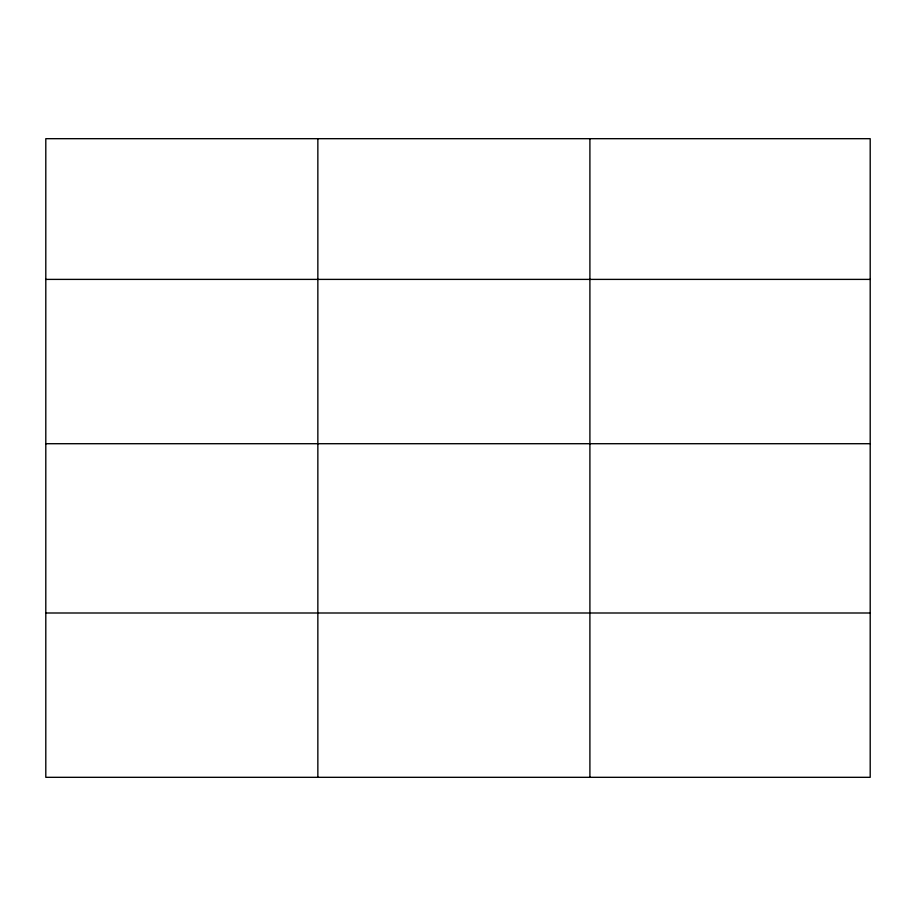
<?xml version="1.0" encoding="UTF-8"?>
<svg xmlns="http://www.w3.org/2000/svg" width="916" height="916" viewBox="0 0 916 916"><rect width="100%" height="100%" fill="white"/><g stroke="black" fill="none" stroke-linecap="round" stroke-linejoin="round"><path stroke-width="1.37" d="M870.2 443.71L870.2 138.682L45.8 138.682L45.8 777.318L870.2 777.318L870.2 443.71L45.8 443.71M45.8 279.391L870.2 279.391M45.8 612.999L870.2 612.999M589.904 138.682L589.904 777.318M317.852 138.682L317.852 777.318"/></g></svg>
